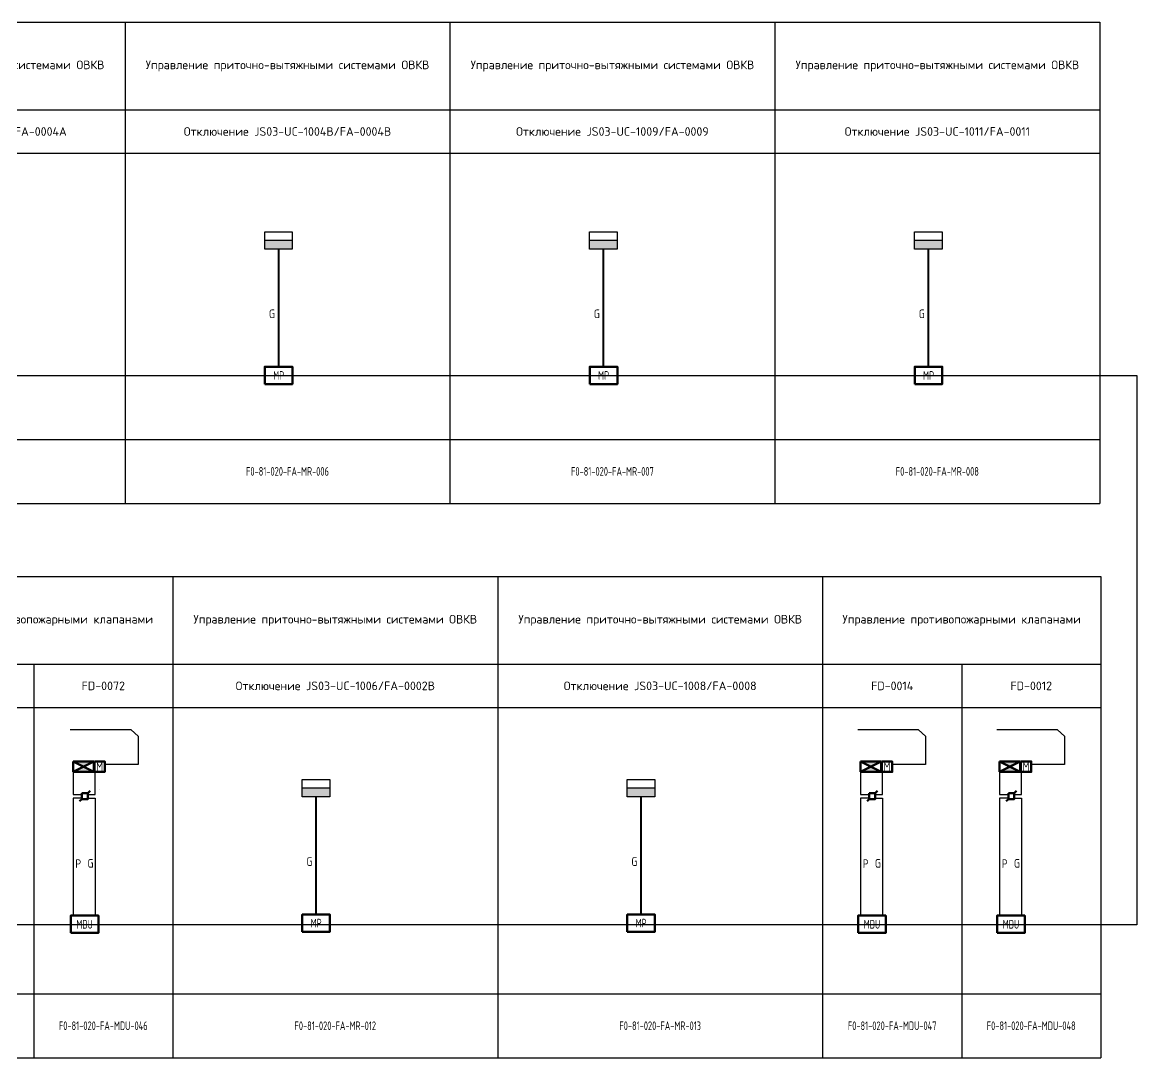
# Model space of a CAD drawing. Header units: millimetres. Extents: x 127230 to 906013, y -355313 to -209225.
# Drawn here: x 725807 to 758046, y -268161 to -238207 of the extents above; entities that cross this region are included whole.
import ezdxf
from ezdxf.enums import TextEntityAlignment as Align

# ---------------------------------------------------------------- set-up
doc = ezdxf.new("R2018")
doc.units = ezdxf.units.MM
doc.linetypes.add('Cплошная', pattern=[0])
for name, color, linetype, lineweight in [('14', 250, 'Continuous', 0), ('АТ_ПС_ИП_025', 1, 'Continuous', 25), ('АТ_ПС_ППКП_025', 5, 'Continuous', 25), ('АТ_ПС_Текст_025', 7, 'Continuous', 25), ('АТ_ПС_Трасса_100', 1, 'Continuous', 100)]:
    doc.layers.add(name, color=color, linetype=linetype, lineweight=lineweight)
doc.layers.add('ПС2', color=230, linetype='Continuous')
doc.styles.add('GLE_OASR_TextStyle', font='GOST2304A.ttf')
doc.styles.get("Standard").update_dxf_attribs({"font": 'gost_0.ttf'})
doc.styles.add('ГОСТ 2.304', font='CS_Gost2304.shx', dxfattribs={"width": 0.8})
doc.styles.add('Текст Т', font='isocpeur.ttf')

# ---------------------------------------------------------------- blocks, each defined once
blk = doc.blocks.new('*T90')
at = {"color": 7, "linetype": 'ByBlock', "transparency": 16777216}
for p, q in [((0, 0), (182448, 0)), ((0, 0), (0, -13917)), ((12084, 0), (12084, -13917)), ((16106, 0), (16106, -13917)), ((48279, 0), (48279, -3786)), ((56323, 0), (56323, -13917)), ((60344, 0), (60344, -13917)), ((68388, 0), (68388, -13917)), ((72409, 0), (72409, -13917)), ((81809, 0), (81809, -13917)), ((91209, 0), (91209, -13917)), ((100609, 0), (100609, -13917)), ((144848, 0), (144848, -13917)), ((154248, 0), (154248, -13917)), ((163648, 0), (163648, -13917)), ((173048, 0), (173048, -13917)), ((182448, 0), (182448, -13917)), ((0, -2533), (12084, -2533)), ((16106, -2533), (182448, -2533)), ((20128, -2533), (20128, -13917)), ((24149, -2533), (24149, -13917)), ((28171, -2533), (28171, -13917)), ((32193, -2533), (32193, -13917)), ((36214, -2533), (36214, -13917)), ((40236, -2533), (40236, -13917)), ((44258, -2533), (44258, -13917)), ((104631, -2533), (104631, -13917)), ((108653, -2533), (108653, -13917)), ((112674, -2533), (112674, -13917)), ((116696, -2533), (116696, -13917)), ((120718, -2533), (120718, -13917)), ((124739, -2533), (124739, -13917)), ((128761, -2533), (128761, -13917)), ((132783, -2533), (132783, -13917)), ((136804, -2533), (136804, -13917)), ((140826, -2533), (140826, -13917)), ((0, -3786), (48279, -3786)), ((56323, -3786), (60344, -3786)), ((68388, -3786), (182448, -3786)), ((0, -12069), (182448, -12069)), ((48279, -12069), (48279, -13917)), ((0, -13917), (182448, -13917))]:
    blk.add_line(p, q, dxfattribs=at)
at = {"color": 0, "linetype": 'ByBlock', "lineweight": -2, "transparency": 16777216}
for p, q in [((48279, -3786), (56323, -3786)), ((48279, -3786), (48279, -12069)), ((60344, -3786), (68388, -3786))]:
    blk.add_line(p, q, dxfattribs=at)
at = {"color": 7, "transparency": 16777216, "char_height": 250, "attachment_point": 5}
for s, insert, width, style in [('Отключение потребителей электропитания по сигналу "Пожар"', (52301, -1266), 8042.13, 'Текст Т'), ('Управление противопожарными клапанами', (58334, -1266), 4020.47, 'Текст Т'), ('Отключение потребителей электропитания по сигналу "Пожар"', (64366, -1266), 8042.13, 'Текст Т'), ('Управление противопожарными клапанами', (70399, -1266), 4020.47, 'Текст Т'), ('Управление противопожарными клапанами', (32193, -1266), 32172.13, 'Текст Т'), ('Управление приточно-вытяжными системами ОВКВ', (77109, -1266), 9398.8, 'Текст Т'), ('Управление приточно-вытяжными системами ОВКВ', (86509, -1266), 9398.8, 'Текст Т'), ('Управление приточно-вытяжными системами ОВКВ', (95909, -1266), 9398.8, 'Текст Т'), ('Управление противопожарными клапанами', (122729, -1266), 44237.13, 'Текст Т'), ('Управление приточно-вытяжными системами ОВКВ', (149548, -1266), 9398.8, 'Текст Т'), ('Управление приточно-вытяжными системами ОВКВ', (158948, -1266), 9398.8, 'Текст Т'), ('Управление приточно-вытяжными системами ОВКВ', (168348, -1266), 9398.8, 'Текст Т'), ('Управление приточно-вытяжными системами ОВКВ', (177748, -1266), 9398.8, 'Текст Т'), ('Аппаратная пом.137', (6042, -3160), 12083.14, 'Текст Т'), ('FD-0059', (18117, -3160), 4020.47, 'Текст Т'), ('FD-0027', (22139, -3160), 4020.47, 'Текст Т'), ('FD-0034', (26160, -3160), 4020.47, 'Текст Т'), ('FD-0028', (30182, -3160), 4020.47, 'Текст Т'), ('FD-0030', (34204, -3160), 4020.47, 'Текст Т'), ('FD-0062', (46269, -3160), 4020.47, 'Текст Т'), ('{\\fGOST type A|b0|i0|c204|p34;\\W1.001;\\C0;Сигнал "Пожар" на IRP-панель СР010, СР011}', (52301, -3160), 8042.13, 'Текст Т'), ('{\\fGOST type A|b0|i0|c204|p34;\\W1.001;\\C0;Сигнал "Пожар" на IRP-панель СР012 СР013}', (64366, -3160), 8042.13, 'Текст Т'), ('FD-0038', (70399, -3160), 4020.47, 'Текст Т'), ('Отключение JS03-UC-1005А/FA-0005А', (77109, -3160), 9398.8, 'Текст Т'), ('Отключение JS03-UC-1005В/FA-0005В', (86509, -3160), 9398.8, 'Текст Т'), ('Отключение JS03-UC-1010/FA-0010', (95909, -3160), 9398.8, 'Текст Т'), ('FD-0065', (106642, -3160), 4020.47, 'Текст Т'), ('FD-0029', (122729, -3160), 4020.47, 'Текст Т'), ('FD-0033', (126750, -3160), 4020.47, 'Текст Т'), ('FD-0046', (130772, -3160), 4020.47, 'Текст Т'), ('FD-0053', (134794, -3160), 4020.47, 'Текст Т'), ('FD-0054', (138815, -3160), 4020.47, 'Текст Т'), ('FD-0055', (142837, -3160), 4020.47, 'Текст Т'), ('Отключение JS03-UC-1004А/FA-0004А', (149548, -3160), 9398.8, 'Текст Т'), ('Отключение JS03-UC-1004В/FA-0004В', (158948, -3160), 9398.8, 'Текст Т'), ('Отключение JS03-UC-1009/FA-0009', (168348, -3160), 9398.8, 'Текст Т'), ('Отключение JS03-UC-1011/FA-0011', (177748, -3160), 9398.8, 'Текст Т'), ('F0-81-020-FA-SIB-001', (14095, -12993), 4020.47, 'ГОСТ 2.304'), ('F0-81-020-FA-MDU-001', (18117, -12993), 4020.47, 'ГОСТ 2.304'), ('F0-81-020-FA-MDU-002', (22139, -12993), 4020.47, 'ГОСТ 2.304'), ('F0-81-020-FA-MDU-003', (26160, -12993), 4020.47, 'ГОСТ 2.304'), ('F0-81-020-FA-MDU-004', (30182, -12993), 4020.47, 'ГОСТ 2.304'), ('F0-81-020-FA-MDU-005', (34204, -12993), 4020.47, 'ГОСТ 2.304'), ('F0-81-020-FA-MDU-006', (38225, -12993), 4020.47, 'ГОСТ 2.304'), ('F0-81-020-FA-MDU-007', (42247, -12993), 4020.47, 'ГОСТ 2.304'), ('F0-81-020-FA-MDU-008', (46269, -12993), 4020.47, 'ГОСТ 2.304'), ('F0-81-020-FA-MR-015, F0-81-020-FA-MR-016', (52301, -12993), 8042.13, 'ГОСТ 2.304'), ('F0-81-020-FA-MDU-009', (58334, -12993), 4020.47, 'ГОСТ 2.304'), ('F0-81-020-FA-MR-017, F0-81-020-FA-MR-018', (64366, -12993), 8042.13, 'ГОСТ 2.304'), ('F0-81-020-FA-MDU-010', (70399, -12993), 4020.47, 'ГОСТ 2.304'), ('F0-81-020-FA-MR-009', (77109, -12993), 9398.8, 'ГОСТ 2.304'), ('F0-81-020-FA-MR-010', (86509, -12993), 9398.8, 'ГОСТ 2.304'), ('F0-81-020-FA-MR-011', (95909, -12993), 9398.8, 'ГОСТ 2.304'), ('F0-81-020-FA-MDU-011', (102620, -12993), 4020.47, 'ГОСТ 2.304'), ('F0-81-020-FA-MDU-012', (106642, -12993), 4020.47, 'ГОСТ 2.304'), ('F0-81-020-FA-MDU-013', (110664, -12993), 4020.47, 'ГОСТ 2.304'), ('F0-81-020-FA-MDU-014', (114685, -12993), 4020.47, 'ГОСТ 2.304'), ('F0-81-020-FA-MDU-015', (118707, -12993), 4020.47, 'ГОСТ 2.304'), ('F0-81-020-FA-MDU-016', (122729, -12993), 4020.47, 'ГОСТ 2.304'), ('F0-81-020-FA-MDU-017', (126750, -12993), 4020.47, 'ГОСТ 2.304'), ('F0-81-020-FA-MDU-018', (130772, -12993), 4020.47, 'ГОСТ 2.304'), ('F0-81-020-FA-MDU-019', (134794, -12993), 4020.47, 'ГОСТ 2.304'), ('F0-81-020-FA-MDU-020', (138815, -12993), 4020.47, 'ГОСТ 2.304'), ('F0-81-020-FA-MDU-021', (142837, -12993), 4020.47, 'ГОСТ 2.304'), ('F0-81-020-FA-MR-005', (149548, -12993), 9398.8, 'ГОСТ 2.304'), ('F0-81-020-FA-MR-006', (158948, -12993), 9398.8, 'ГОСТ 2.304'), ('F0-81-020-FA-MR-007', (168348, -12993), 9398.8, 'ГОСТ 2.304'), ('F0-81-020-FA-MR-008', (177748, -12993), 9398.8, 'ГОСТ 2.304')]:
    blk.add_mtext(s, dxfattribs=dict(at, insert=insert, width=width, style=style))
at = {"color": 0, "transparency": 16777216, "char_height": 250, "attachment_point": 5}
for s, insert, width in [('Контроллер системы пожарной автоматики', (6042, -1266), 12083.14), ('{\\fISOCPEUR|b0|i0|c204|p34;\\T0.95;\\C7;Отключение систем ОВКВ}', (14095, -1893), 4020.47)]:
    blk.add_mtext(s, dxfattribs=dict(at, insert=insert, width=width))
at = {"transparency": 16777216, "char_height": 250, "width": 4020.47, "attachment_point": 5, "style": 'Текст Т'}
for s, insert in [('FD-0063', (38225, -3160)), ('FD-0060', (42247, -3160)), ('FD-0032', (58334, -3160)), ('FD-0037', (102620, -3160)), ('FD-0066', (110664, -3160)), ('FD-0079', (114685, -3160)), ('FD-0078', (118707, -3160))]:
    blk.add_mtext(s, dxfattribs=dict(at, insert=insert))
blk = doc.blocks.new('*U59')
at = {"color": 0, "linetype": 'Continuous', "lineweight": -2}
blk.add_lwpolyline([(-8, -0.03), (0, -0.03), (0, 4.97), (-8, 4.97)], close=True, dxfattribs=at)
at = {"color": 0, "linetype": 'Continuous', "lineweight": -2, "style": 'ГОСТ 2.304', "width": 0.8, "flags": 4}
blk.add_attdef('НАДПИСЬ', text='', height=2.5, dxfattribs=at).set_placement((-4, 2.47), align=Align.MIDDLE_CENTER)
blk = doc.blocks.new('*U61')
at = {"linetype": 'Continuous', "lineweight": -2, "ltscale": 100}
h = blk.add_hatch(color=0, dxfattribs=at)
h.dxf.hatch_style = 1
h.paths.add_polyline_path([(0, 0), (0, 2.5), (-8, 2.5), (-8, 0)])
at = {"color": 0, "linetype": 'Continuous', "lineweight": -2, "ltscale": 100}
blk.add_line((0, 2.5), (-8, 2.5), dxfattribs=at)
at = {"color": 0, "linetype": 'Continuous', "lineweight": -2}
blk.add_lwpolyline([(-8, 0), (-8, 5), (0, 5), (0, 0)], close=True, dxfattribs=at)
blk = doc.blocks.new('*U54')
at = {"color": 0, "lineweight": 30, "width": 1.001, "flags": 104}
blk.add_attdef('ТЕКСТ1', text='', height=2.5, dxfattribs=at).set_placement((0.55, 3.27), align=Align.TOP_LEFT)
at = {"color": 0, "lineweight": 0}
blk.add_wipeout([(0, 4.3), (21.07, 4.3), (21.07, 0), (0, 0)], dxfattribs=at)
blk = doc.blocks.new('*T92')
at = {"color": 7, "linetype": 'ByBlock', "transparency": 16777216}
for p, q in [((0, 0), (178407, 0)), ((0, 0), (0, -13917)), ((60325, 0), (60325, -13917)), ((69725, 0), (69725, -13917)), ((79125, 0), (79125, -13917)), ((88525, 0), (88525, -13917)), ((97925, 0), (97925, -13917)), ((143520, 0), (143520, -13917)), ((151563, 0), (151563, -13917)), ((160963, 0), (160963, -13917)), ((170363, 0), (170363, -13917)), ((178407, 0), (178407, -13917)), ((0, -2533), (178407, -2533)), ((4022, -2533), (4022, -13917)), ((8043, -2533), (8043, -13917)), ((12065, -2533), (12065, -13917)), ((16087, -2533), (16087, -13917)), ((20108, -2533), (20108, -13917)), ((24130, -2533), (24130, -13917)), ((28152, -2533), (28152, -13917)), ((32173, -2533), (32173, -13917)), ((36195, -2533), (36195, -13917)), ((40217, -2533), (40217, -13917)), ((44238, -2533), (44238, -13917)), ((48260, -2533), (48260, -13917)), ((52282, -2533), (52282, -13917)), ((56303, -2533), (56303, -13917)), ((101947, -2533), (101947, -13917)), ((105968, -2533), (105968, -13917)), ((109990, -2533), (109990, -13917)), ((114012, -2533), (114012, -13917)), ((118033, -2533), (118033, -13917)), ((122055, -2533), (122055, -13917)), ((126077, -2533), (126077, -13917)), ((130098, -2533), (130098, -13917)), ((134120, -2533), (134120, -13917)), ((147542, -2533), (147542, -13917)), ((174385, -2533), (174385, -13917)), ((0, -3786), (178407, -3786)), ((0, -12069), (178407, -12069)), ((0, -13917), (178407, -13917))]:
    blk.add_line(p, q, dxfattribs=at)
at = {"color": 0, "linetype": 'ByBlock', "lineweight": -2, "transparency": 16777216}
blk.add_line((134120, 0), (134120, -2533), dxfattribs=at)
at = {"color": 7, "transparency": 16777216, "char_height": 250, "attachment_point": 5}
for s, insert, width, style in [('Управление противопожарными клапанами', (30162, -1266), 60323.8, 'Текст Т'), ('Управление приточно-вытяжными системами ОВКВ', (65025, -1266), 9398.8, 'Текст Т'), ('Управление приточно-вытяжными системами ОВКВ', (74425, -1266), 9398.8, 'Текст Т'), ('Управление приточно-вытяжными системами ОВКВ', (83825, -1266), 9398.8, 'Текст Т'), ('Управление приточно-вытяжными системами ОВКВ', (93225, -1266), 9398.8, 'Текст Т'), ('Управление приточно-вытяжными системами ОВКВ', (138820, -1266), 9398.8, 'Текст Т'), ('Управление приточно-вытяжными системами ОВКВ', (156263, -1266), 9398.8, 'Текст Т'), ('Управление приточно-вытяжными системами ОВКВ', (165663, -1266), 9398.8, 'Текст Т'), ('FD-0048', (2011, -3160), 4020.47, 'Текст Т'), ('FD-0049', (6032, -3160), 4020.47, 'Текст Т'), ('FD-0044', (10054, -3160), 4020.47, 'Текст Т'), ('FD-0051', (14076, -3160), 4020.47, 'Текст Т'), ('FD-0052', (18097, -3160), 4020.47, 'Текст Т'), ('FD-0042', (22119, -3160), 4020.47, 'Текст Т'), ('FD-0043', (26141, -3160), 4020.47, 'Текст Т'), ('FD-0011', (30162, -3160), 4020.47, 'Текст Т'), ('FD-0007', (34184, -3160), 4020.47, 'Текст Т'), ('FD-0009', (38206, -3160), 4020.47, 'Текст Т'), ('FD-0010', (42227, -3160), 4020.47, 'Текст Т'), ('FD-0018', (46249, -3160), 4020.47, 'Текст Т'), ('FD-0015', (50271, -3160), 4020.47, 'Текст Т'), ('FD-0016', (54292, -3160), 4020.47, 'Текст Т'), ('FD-0017', (58314, -3160), 4020.47, 'Текст Т'), ('Отключение JS03-UC-1001/FA-0001', (65025, -3160), 9398.8, 'Текст Т'), ('Отключение JS03-UC-1002А/FA-0002А', (74425, -3160), 9398.8, 'Текст Т'), ('Отключение JS03-UC-1003/FA-0003', (83825, -3160), 9398.8, 'Текст Т'), ('Отключение JS03-UC-1007/FA-0007', (93225, -3160), 9398.8, 'Текст Т'), ('FD-0019', (99936, -3160), 4020.47, 'Текст Т'), ('FD-0020', (103957, -3160), 4020.47, 'Текст Т'), ('FD-0021', (107979, -3160), 4020.47, 'Текст Т'), ('FD-0002', (112001, -3160), 4020.47, 'Текст Т'), ('FD-0005', (116022, -3160), 4020.47, 'Текст Т'), ('FD-0017', (120044, -3160), 4020.47, 'Текст Т'), ('FD-0056', (124066, -3160), 4020.47, 'Текст Т'), ('FD-0067', (128087, -3160), 4020.47, 'Текст Т'), ('FD-0006', (132109, -3160), 4020.47, 'Текст Т'), ('Отключение JS03-UC-1012/FA-0012', (138820, -3160), 9398.8, 'Текст Т'), ('FD-0013', (145531, -3160), 4020.47, 'Текст Т'), ('FD-0072', (149552, -3160), 4020.47, 'Текст Т'), ('Отключение JS03-UC-1006/FA-0002В', (156263, -3160), 9398.8, 'Текст Т'), ('Отключение JS03-UC-1008/FA-0008', (165663, -3160), 9398.8, 'Текст Т'), ('FD-0014', (172374, -3160), 4020.47, 'Текст Т'), ('FD-0012', (176396, -3160), 4020.47, 'Текст Т'), ('F0-81-020-FA-MDU-022', (2011, -12993), 4020.47, 'ГОСТ 2.304'), ('F0-81-020-FA-MDU-023', (6032, -12993), 4020.47, 'ГОСТ 2.304'), ('F0-81-020-FA-MDU-024', (10054, -12993), 4020.47, 'ГОСТ 2.304'), ('F0-81-020-FA-MDU-025', (14076, -12993), 4020.47, 'ГОСТ 2.304'), ('F0-81-020-FA-MDU-026', (18097, -12993), 4020.47, 'ГОСТ 2.304'), ('F0-81-020-FA-MDU-027', (22119, -12993), 4020.47, 'ГОСТ 2.304'), ('F0-81-020-FA-MDU-028', (26141, -12993), 4020.47, 'ГОСТ 2.304'), ('F0-81-020-FA-MDU-049', (30162, -12993), 4020.47, 'ГОСТ 2.304'), ('F0-81-020-FA-MDU-029', (34184, -12993), 4020.47, 'ГОСТ 2.304'), ('F0-81-020-FA-MDU-030', (38206, -12993), 4020.47, 'ГОСТ 2.304'), ('F0-81-020-FA-MDU-031', (42227, -12993), 4020.47, 'ГОСТ 2.304'), ('F0-81-020-FA-MDU-032', (46249, -12993), 4020.47, 'ГОСТ 2.304'), ('F0-81-020-FA-MDU-033', (50271, -12993), 4020.47, 'ГОСТ 2.304'), ('F0-81-020-FA-MDU-034', (54292, -12993), 4020.47, 'ГОСТ 2.304'), ('F0-81-020-FA-MDU-035', (58314, -12993), 4020.47, 'ГОСТ 2.304'), ('F0-81-020-FA-MR-001', (65025, -12993), 9398.8, 'ГОСТ 2.304'), ('F0-81-020-FA-MR-002', (74425, -12993), 9398.8, 'ГОСТ 2.304'), ('F0-81-020-FA-MR-003', (83825, -12993), 9398.8, 'ГОСТ 2.304'), ('F0-81-020-FA-MR-004', (93225, -12993), 9398.8, 'ГОСТ 2.304'), ('F0-81-020-FA-MDU-036', (99936, -12993), 4020.47, 'ГОСТ 2.304'), ('F0-81-020-FA-MDU-037', (103957, -12993), 4020.47, 'ГОСТ 2.304'), ('F0-81-020-FA-MDU-038', (107979, -12993), 4020.47, 'ГОСТ 2.304'), ('F0-81-020-FA-MDU-039', (112001, -12993), 4020.47, 'ГОСТ 2.304'), ('F0-81-020-FA-MDU-040', (116022, -12993), 4020.47, 'ГОСТ 2.304'), ('F0-81-020-FA-MDU-041', (120044, -12993), 4020.47, 'ГОСТ 2.304'), ('F0-81-020-FA-MDU-042', (124066, -12993), 4020.47, 'ГОСТ 2.304'), ('F0-81-020-FA-MDU-043', (128087, -12993), 4020.47, 'ГОСТ 2.304'), ('F0-81-020-FA-MDU-044', (132109, -12993), 4020.47, 'ГОСТ 2.304'), ('F0-81-020-FA-MR-014', (138820, -12993), 9398.8, 'ГОСТ 2.304'), ('F0-81-020-FA-MDU-045', (145531, -12993), 4020.47, 'ГОСТ 2.304'), ('F0-81-020-FA-MDU-046', (149552, -12993), 4020.47, 'ГОСТ 2.304'), ('F0-81-020-FA-MR-012', (156263, -12993), 9398.8, 'ГОСТ 2.304'), ('F0-81-020-FA-MR-013', (165663, -12993), 9398.8, 'ГОСТ 2.304'), ('F0-81-020-FA-MDU-047', (172374, -12993), 4020.47, 'ГОСТ 2.304'), ('F0-81-020-FA-MDU-048', (176396, -12993), 4020.47, 'ГОСТ 2.304')]:
    blk.add_mtext(s, dxfattribs=dict(at, insert=insert, width=width, style=style))
at = {"color": 0, "transparency": 16777216, "char_height": 250, "attachment_point": 5, "style": 'Текст Т'}
for insert, width in [((116022, -1266), 36193.8), ((147542, -1266), 8042.13), ((174385, -1266), 8042.13)]:
    blk.add_mtext('{\\C7;Управление противопожарными клапанами}', dxfattribs=dict(at, insert=insert, width=width))
blk = doc.blocks.new('*U53')
at = {"color": 0, "lineweight": 30, "width": 1.001, "flags": 104}
blk.add_attdef('ТЕКСТ1', text='', height=2.5, dxfattribs=at).set_placement((0.55, 3.27), align=Align.TOP_LEFT)
at = {"color": 0, "lineweight": 0}
blk.add_wipeout([(0, 4.3), (16.02, 4.3), (16.02, 0), (0, 0)], dxfattribs=at)
blk = doc.blocks.new('*U49')
at = {"linetype": 'Continuous', "lineweight": 25}
blk.add_wipeout([(-1.5, -1.5), (-1.5, 1.5), (1.5, 1.5), (1.5, -1.5)], dxfattribs=at)
at = {"color": 0, "linetype": 'Continuous', "lineweight": -2}
for p, q in [((1.5, 1.5), (2.63, 2.63)), ((-1.5, -1.5), (-2.63, -2.63))]:
    blk.add_line(p, q, dxfattribs=at)
blk.add_lwpolyline([(-1.5, 1.5), (1.5, 1.5), (1.5, -1.5), (-1.5, -1.5)], close=True, dxfattribs=at)
blk = doc.blocks.new('*U52')
at = {"linetype": 'Continuous', "lineweight": -2}
h = blk.add_hatch(color=0, dxfattribs=at)
h.dxf.hatch_style = 1
h.paths.add_polyline_path([(-6, 2.97), (-2.98, 1.48), (0, 2.97)])
h.paths.add_polyline_path([(-2.98, 1.48), (-6, -0.03), (0, -0.03), (0, 0)])
at = {"color": 0, "linetype": 'Continuous', "lineweight": -2}
for p, q in [((-6, -0.03), (-6, 2.97)), ((0, 2.97), (-6, 2.97)), ((-6, 2.97), (0, 0)), ((-6, -0.03), (0, 2.97)), ((0, -0.03), (0, 2.97)), ((0, 1.47), (0.18, 1.47)), ((-6, -0.03), (0, -0.03))]:
    blk.add_line(p, q, dxfattribs=at)
blk.add_lwpolyline([(0.18, 2.97), (3.18, 2.97), (3.18, -0.03), (0.18, -0.03)], close=True, dxfattribs=at)
at = {"color": 0, "linetype": 'Continuous', "lineweight": -2, "style": 'GLE_OASR_TextStyle'}
blk.add_text('М', height=2.5, dxfattribs=at).set_placement((1.68, 1.47), align=Align.MIDDLE_CENTER)
blk = doc.blocks.new('*U51')
at = {"color": 0, "linetype": 'Continuous', "lineweight": -2}
blk.add_lwpolyline([(-8, -0.03), (0, -0.03), (0, 4.97), (-8, 4.97)], close=True, dxfattribs=at)
at = {"color": 0, "linetype": 'Continuous', "lineweight": -2, "style": 'ГОСТ 2.304', "width": 0.8, "flags": 4}
blk.add_attdef('НАДПИСЬ', text='', height=2.5, dxfattribs=at).set_placement((-4, 2.47), align=Align.MIDDLE_CENTER)
blk = doc.blocks.new('*U50')
at = {"color": 0, "lineweight": 0}
blk.add_wipeout([(-2.08, 6.13), (-19.65, 6.12), (-19.65, 1.83), (-2.08, 1.83)], dxfattribs=at)
at = {"color": 0, "linetype": 'Cплошная', "lineweight": 25}
for q in [(-19.65, 1.83), (0, 0)]:
    blk.add_line((-2.08, 1.83), q, dxfattribs=at)
at = {"color": 0, "lineweight": 30, "flags": 104}
blk.add_attdef('ТЕКСТ1', text='', height=2.5, dxfattribs=at).set_placement((-2.99, 5.1), align=Align.TOP_RIGHT)

msp = doc.modelspace()

# ---------------------------------------------------------------- linework, layer by layer
at = {"layer": '14', "color": 6, "lineweight": 25}
for points in [[(727280, -259893), (727280, -260543), (727532, -260543)], [(750059, -259893), (750059, -260543), (750311, -260543)], [(754080, -259893), (754080, -260543), (754332, -260543)]]:
    msp.add_lwpolyline(points, dxfattribs=at)
at = {"layer": 'АТ_ПС_Трасса_100', "color": 92, "lineweight": 25, "ltscale": 100}
for points in [[(727704, -260543), (727913, -260543), (727913, -259894)], [(750483, -260543), (750691, -260543), (750691, -259894)], [(754505, -260543), (754713, -260543), (754713, -259894)], [(727704, -260650), (727913, -260650), (727913, -264052)], [(750483, -260650), (750691, -260650), (750691, -264052)], [(754505, -260650), (754713, -260650), (754713, -264052)]]:
    msp.add_lwpolyline(points, dxfattribs=at)
at = {"layer": 'АТ_ПС_Трасса_100', "color": 6, "lineweight": 25, "ltscale": 100}
for points in [[(727532, -260650), (727280, -260650), (727280, -264052)], [(750311, -260650), (750059, -260650), (750059, -264052)], [(754332, -260650), (754080, -260650), (754080, -264052)]]:
    msp.add_lwpolyline(points, dxfattribs=at)

# ---------------------------------------------------------------- block references
for name, p in [('*T90', (574531, -238207)), ('*T92', (578598, -254244))]:
    msp.add_blockref(name, p)
at = {"layer": 'ПС2', "color": 5, "lineweight": 50, "transparency": 33554687, "xscale": 100, "yscale": 100, "zscale": 100, "rotation": 0.1250381865928775}
for p in [(727876, -259889), (750654, -259889), (754676, -259889)]:
    msp.add_blockref('*U52', p, dxfattribs=at)

# ---------------------------------------------------------------- texts
at = {"layer": 'АТ_ПС_Текст_025', "char_height": 250, "attachment_point": 5, "style": 'GLE_OASR_TextStyle'}
for s, insert in [('G', (733030, -246642)), ('G', (742430, -246642)), ('G', (751830, -246642)), ('P', (727426, -262547)), ('G', (727782, -262539)), ('G', (734114, -262487)), ('G', (743514, -262487)), ('P', (750205, -262547)), ('G', (750560, -262539)), ('P', (754227, -262547)), ('G', (754582, -262539))]:
    msp.add_mtext_dynamic_manual_height_columns(s, width=1237.88, gutter_width=12.5, heights=[0], dxfattribs=dict(at, insert=insert))

# ---------------------------------------------------------------- next in the draw order: block references
at = {"layer": 'АТ_ПС_ИП_025', "lineweight": 50, "xscale": 57.51779866433964, "yscale": 57.51779866433964, "zscale": 57.51779866433964}
for p in [(727618, -260593), (750397, -260593), (754419, -260593)]:
    msp.add_blockref('*U49', p, dxfattribs=at)
at = {"layer": 'АТ_ПС_Текст_025', "linetype": 'Continuous'}
ref = msp.add_blockref('*U50', (729160, -258861), dxfattribs=dict(at, xscale=100, yscale=100, zscale=100))
lines = msp.add_mtext('240 В AC*** ', dxfattribs={"layer": '0', "color": 0, "insert": (728861, -258351), "char_height": 2.5, "attachment_point": 1})
ref.add_attrib('ТЕКСТ1', '', (728861, -258351), dxfattribs={"flags": 104}).embed_mtext(lines)
ref = msp.add_blockref('*U50', (751939, -258861), dxfattribs=dict(at, xscale=100, yscale=100, zscale=100))
lines = msp.add_mtext('240 В AC*** ', dxfattribs={"layer": '0', "color": 0, "insert": (751640, -258351), "char_height": 2.5, "attachment_point": 1})
ref.add_attrib('ТЕКСТ1', '', (751640, -258351), dxfattribs={"flags": 104}).embed_mtext(lines)
ref = msp.add_blockref('*U50', (755960, -258861), dxfattribs=dict(at, xscale=100, yscale=100, zscale=100))
lines = msp.add_mtext('240 В AC*** ', dxfattribs={"layer": '0', "color": 0, "insert": (755661, -258351), "char_height": 2.5, "attachment_point": 1})
ref.add_attrib('ТЕКСТ1', '', (755661, -258351), dxfattribs={"flags": 104}).embed_mtext(lines)
at = {"layer": 'АТ_ПС_Текст_025', "transparency": 33554636}
ref = msp.add_blockref('*U53', (727971, -260718), dxfattribs=dict(at, xscale=99.99980000000001, yscale=99.99980000000001, zscale=99.99980000000001))
lines = msp.add_mtext('\\W1.0010;*FA-XK-046', dxfattribs={"layer": '0', "color": 0, "insert": (728026, -260391), "char_height": 2.5, "attachment_point": 1})
ref.add_attrib('ТЕКСТ1', '', (728026, -260391), dxfattribs={"flags": 104}).embed_mtext(lines)
ref = msp.add_blockref('*U53', (750750, -260718), dxfattribs=dict(at, xscale=99.99980000000001, yscale=99.99980000000001, zscale=99.99980000000001))
lines = msp.add_mtext('\\W1.0010;*FA-XK-047', dxfattribs={"layer": '0', "color": 0, "insert": (750805, -260391), "char_height": 2.5, "attachment_point": 1})
ref.add_attrib('ТЕКСТ1', '', (750805, -260391), dxfattribs={"flags": 104}).embed_mtext(lines)
ref = msp.add_blockref('*U53', (754772, -260718), dxfattribs=dict(at, xscale=99.99980000000001, yscale=99.99980000000001, zscale=99.99980000000001))
lines = msp.add_mtext('\\W1.0010;*FA-XK-048', dxfattribs={"layer": '0', "color": 0, "insert": (754826, -260391), "char_height": 2.5, "attachment_point": 1})
ref.add_attrib('ТЕКСТ1', '', (754826, -260391), dxfattribs={"flags": 104}).embed_mtext(lines)
at = {"layer": 'АТ_ПС_Текст_025', "transparency": 33554636, "xscale": 99.99980000000001, "yscale": 99.99980000000001, "zscale": 99.99980000000001, "rotation": 90.0000000004073}
for p in [(727164, -263281), (728430, -263281), (749943, -263281), (751208, -263281), (753965, -263281), (755230, -263281)]:
    msp.add_blockref('*U54', p, dxfattribs=at)

# ---------------------------------------------------------------- next in the draw order: wipeouts: each hides what was drawn before it
at = {"lineweight": 25}
for points in [[(732824, -248174), (733624, -248174), (733624, -248674), (732824, -248674)], [(742224, -248174), (743024, -248174), (743024, -248674), (742224, -248674)], [(751624, -248174), (752424, -248174), (752424, -248674), (751624, -248674)], [(733907, -264019), (734707, -264019), (734707, -264519), (733907, -264519)], [(743307, -264019), (744107, -264019), (744107, -264519), (743307, -264519)], [(727209, -264052), (728009, -264052), (728009, -264552), (727209, -264552)], [(749988, -264052), (750788, -264052), (750788, -264552), (749988, -264552)], [(754009, -264052), (754809, -264052), (754809, -264552), (754009, -264552)]]:
    msp.add_wipeout(points, dxfattribs=at).dxf.layer = 'АТ_ПС_Трасса_100'

# ---------------------------------------------------------------- next in the draw order: linework, layer by layer
at = {"layer": '14', "color": 6, "lineweight": 25}
for points in [[(729160, -258861), (729160, -259680), (728193, -259676)], [(751939, -258861), (751939, -259680), (750972, -259676)], [(755960, -258861), (755960, -259680), (754994, -259676)]]:
    msp.add_lwpolyline(points, dxfattribs=at)
at = {"layer": 'АТ_ПС_Трасса_100', "color": 3, "linetype": 'Cплошная', "lineweight": 40, "transparency": 33554687}
for points in [[(733224, -248174), (733224, -244772)], [(742624, -248174), (742624, -244772)], [(752024, -248174), (752024, -244772)], [(734307, -264019), (734307, -260618)], [(743707, -264019), (743707, -260618)]]:
    msp.add_lwpolyline(points, dxfattribs=at)

# ---------------------------------------------------------------- next in the draw order: block references
at = {"layer": 'АТ_ПС_ИП_025', "lineweight": 50, "transparency": 33554687}
ref = msp.add_blockref('*U59', (733623, -248670), dxfattribs=dict(at, xscale=100, yscale=100, zscale=100))
ref.add_attrib('НАДПИСЬ', 'МР', dxfattribs={"layer": '0', "color": 0, "linetype": 'Continuous', "lineweight": -2, "height": 250, "style": 'ГОСТ 2.304', "width": 0.8}).set_placement((733224, -248424), align=Align.MIDDLE_CENTER)
ref = msp.add_blockref('*U59', (743023, -248670), dxfattribs=dict(at, xscale=100, yscale=100, zscale=100))
ref.add_attrib('НАДПИСЬ', 'МР', dxfattribs={"layer": '0', "color": 0, "linetype": 'Continuous', "lineweight": -2, "height": 250, "style": 'ГОСТ 2.304', "width": 0.8}).set_placement((742624, -248424), align=Align.MIDDLE_CENTER)
ref = msp.add_blockref('*U59', (752423, -248670), dxfattribs=dict(at, xscale=100, yscale=100, zscale=100))
ref.add_attrib('НАДПИСЬ', 'МР', dxfattribs={"layer": '0', "color": 0, "linetype": 'Continuous', "lineweight": -2, "height": 250, "style": 'ГОСТ 2.304', "width": 0.8}).set_placement((752024, -248424), align=Align.MIDDLE_CENTER)
ref = msp.add_blockref('*U59', (734706, -264516), dxfattribs=dict(at, xscale=100, yscale=100, zscale=100))
ref.add_attrib('НАДПИСЬ', 'МР', dxfattribs={"layer": '0', "color": 0, "linetype": 'Continuous', "lineweight": -2, "height": 250, "style": 'ГОСТ 2.304', "width": 0.8}).set_placement((734307, -264269), align=Align.MIDDLE_CENTER)
ref = msp.add_blockref('*U59', (744106, -264516), dxfattribs=dict(at, xscale=100, yscale=100, zscale=100))
ref.add_attrib('НАДПИСЬ', 'МР', dxfattribs={"layer": '0', "color": 0, "linetype": 'Continuous', "lineweight": -2, "height": 250, "style": 'ГОСТ 2.304', "width": 0.8}).set_placement((743707, -264269), align=Align.MIDDLE_CENTER)
at = {"layer": 'АТ_ПС_ППКП_025', "color": 1, "linetype": 'Continuous', "lineweight": 50}
ref = msp.add_blockref('*U51', (728009, -264549), dxfattribs=dict(at, xscale=100, yscale=100, zscale=100))
ref.add_attrib('НАДПИСЬ', 'MDU', dxfattribs={"layer": '0', "color": 0, "linetype": 'Continuous', "lineweight": -2, "height": 250, "style": 'ГОСТ 2.304', "width": 0.8}).set_placement((727609, -264302), align=Align.MIDDLE_CENTER)
ref = msp.add_blockref('*U51', (750787, -264549), dxfattribs=dict(at, xscale=100, yscale=100, zscale=100))
ref.add_attrib('НАДПИСЬ', 'MDU', dxfattribs={"layer": '0', "color": 0, "linetype": 'Continuous', "lineweight": -2, "height": 250, "style": 'ГОСТ 2.304', "width": 0.8}).set_placement((750388, -264302), align=Align.MIDDLE_CENTER)
ref = msp.add_blockref('*U51', (754809, -264549), dxfattribs=dict(at, xscale=100, yscale=100, zscale=100))
ref.add_attrib('НАДПИСЬ', 'MDU', dxfattribs={"layer": '0', "color": 0, "linetype": 'Continuous', "lineweight": -2, "height": 250, "style": 'ГОСТ 2.304', "width": 0.8}).set_placement((754409, -264302), align=Align.MIDDLE_CENTER)

# ---------------------------------------------------------------- next in the draw order: block references
at = {"layer": 'АТ_ПС_Текст_025', "transparency": 33554636, "xscale": 99.99980000000001, "yscale": 99.99980000000001, "zscale": 99.99980000000001, "rotation": 90.0000000004073}
for p in [(733678, -247907), (743078, -247907), (752478, -247907), (734761, -263753), (744161, -263753)]:
    msp.add_blockref('*U54', p, dxfattribs=at)

# ---------------------------------------------------------------- next in the draw order: wipeouts: each hides what was drawn before it
at = {"lineweight": 25}
for points in [[(732819, -244269), (733619, -244269), (733619, -244769), (732819, -244769)], [(742219, -244269), (743019, -244269), (743019, -244769), (742219, -244769)], [(751619, -244269), (752419, -244269), (752419, -244769), (751619, -244769)], [(733902, -260115), (734702, -260115), (734702, -260615), (733902, -260615)], [(743302, -260115), (744102, -260115), (744102, -260615), (743302, -260615)]]:
    msp.add_wipeout(points, dxfattribs=at).dxf.layer = 'АТ_ПС_Трасса_100'

# ---------------------------------------------------------------- next in the draw order: linework, layer by layer
at = {"color": 1, "lineweight": 30}
msp.add_lwpolyline([(578318, -248424), (758046, -248424), (758046, -264320), (577552, -264320), (577552, -248544)], dxfattribs=at)

# ---------------------------------------------------------------- next in the draw order: block references
at = {"layer": 'АТ_ПС_ИП_025', "color": 5, "transparency": 33554687, "xscale": 100, "yscale": 100, "zscale": 100}
for p in [(733619, -244769), (743019, -244769), (752419, -244769), (734702, -260615), (744102, -260615)]:
    msp.add_blockref('*U61', p, dxfattribs=at)

doc.saveas('drawing.dxf')
